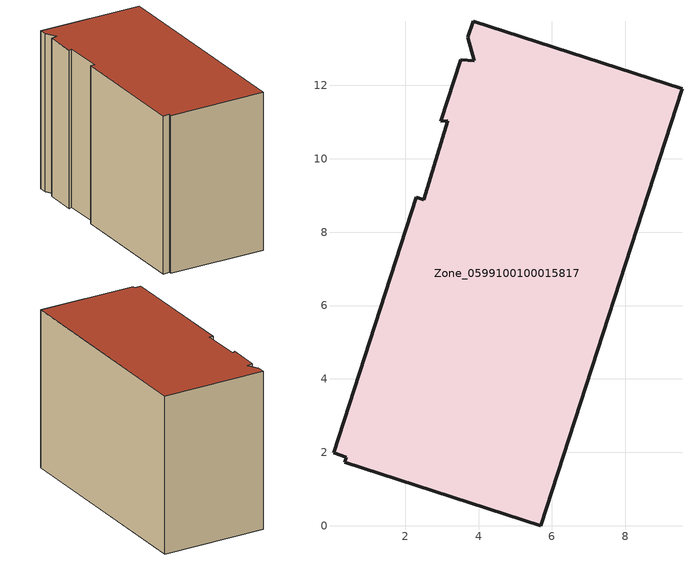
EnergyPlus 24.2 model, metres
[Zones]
Zone_0599100100015817
 floor ground (C_G): 3.51,12.7 3.88,12.67 3.71,13.31 3.85,13.75 9.54,11.9 5.69,0 0.36,1.73 0.4,1.87 0.05,1.99 2.3,8.95 2.51,8.88 3.16,11.04 2.97,11.03 z0
 wall outside (C_F): 5.69,0 9.54,11.9 3.85,13.75 3.71,13.31 3.88,12.67 3.51,12.7 2.97,11.03 3.16,11.04 2.51,8.88 2.3,8.95 0.05,1.99 0.4,1.87 0.36,1.73 5.69,0 z0:9.06
 roof outside (C_R): 3.88,12.67 3.51,12.7 2.97,11.03 3.16,11.04 2.51,8.88 2.3,8.95 0.05,1.99 0.4,1.87 0.36,1.73 5.69,0 9.54,11.9 3.85,13.75 3.71,13.31 z9.06
[BUILDING]
Pand.0599100100015817: North Axis=0; Terrain=City; Loads Convergence Tolerance Value=0.04; Temperature Convergence Tolerance Value=0.4; Solar Distribution=FullExterior; Maximum Number of Warmup Days=25; Minimum Number of Warmup Days=1
[Site:Location]
Rotterdam.The.Hague.AP_ZH_NLD Design_Conditions: Latitude=51.96; Longitude=4.45; Time Zone=1; Elevation=-4.5
[SITE:GROUNDTEMPERATURE:BUILDINGSURFACE]
18, 18, 18, 18, 18, 18, 18, 18, 18, 18, 18, 18
[MATERIAL] Thermal Absorptance=0.9; Solar Absorptance=0.7; Visible Absorptance=0.7
Name | Roughness | Thickness | Conductivity | Density | Specific Heat
G.TC.2015-2018 | MediumSmooth | 0.15 | 0.0428571 | 540 | 1210
F.TC.2015-2018 | Rough | 0.3 | 0.0666667 | 1920 | 840
R.TC.2015-2018 | MediumRough | 0.2 | 0.0333333 | 1500 | 1000
[CONSTRUCTION]
C_G: G.TC.2015-2018
C_F: F.TC.2015-2018
C_R: R.TC.2015-2018
[ZONE]
Zone_0599100100015817: Type=1; Multiplier=1; Ceiling Height=Autocalculate; Volume=Autocalculate; Floor Area=autocalculate; Part of Total Floor Area=Yes
[ZONEINFILTRATION:DESIGNFLOWRATE]
Infil_Zone_0599100100015817: Zone or ZoneList or Space or SpaceList=Zone_0599100100015817; Schedule=AlwaysOn; Design Flow Rate Calculation Method=Flow/Area; Flow Rate per Floor Area=0.0015; Constant Term Coefficient=1; Temperature Term Coefficient=0; Velocity Term Coefficient=0; Velocity Squared Term Coefficient=0
[HVACTEMPLATE:ZONE:IDEALLOADSAIRSYSTEM]
Zone_0599100100015817: Maximum Heating Supply Air Temperature=50; Minimum Cooling Supply Air Temperature=13; Maximum Heating Supply Air Humidity Ratio=0.0156; Minimum Cooling Supply Air Humidity Ratio=0.0077; Heating Limit=NoLimit; Cooling Limit=NoLimit; Dehumidification Control Type=ConstantSensibleHeatRatio; Cooling Sensible Heat Ratio=0.7; Dehumidification Setpoint=60; Humidification Control Type=None; Humidification Setpoint=30; Outdoor Air Method=None; Outdoor Air Flow Rate per Person=0.00944; Outdoor Air Flow Rate per Zone Floor Area=0; Outdoor Air Flow Rate per Zone=0; Demand Controlled Ventilation Type=None; Outdoor Air Economizer Type=NoEconomizer; Heat Recovery Type=None; Sensible Heat Recovery Effectiveness=0.7; Latent Heat Recovery Effectiveness=0.65
[ZONECONTROL:THERMOSTAT]
ThermostatControl_Zone_0599100100015817: Zone or ZoneList=Zone_0599100100015817; Control Type Schedule=DualSetpointControlType; Control 1=Thermostat_Zone_0599100100015817; Temperature Difference Between Cutout And Setpoint=0
[THERMOSTATSETPOINT:DUALSETPOINT]
Thermostat_Zone_0599100100015817: Heating Setpoint Temperature Schedule=HeatingSetpoint_Zone_0599100100015817; Cooling Setpoint Temperature Schedule=CoolingSetpoint_Zone_0599100100015817
[SCHEDULE:COMPACT]
HeatingSetpoint_Zone_0599100100015817: Through: 12/31, For: AllDays, Until: 24:00, 21
CoolingSetpoint_Zone_0599100100015817: Through: 12/31, For: AllDays, Until: 24:00, 24
DualSetpointControlType: Through: 12/31, For: AllDays, Until: 24:00, 4
AlwaysOn: Through: 12/31, For: AllDays, Until: 24:00, 1
